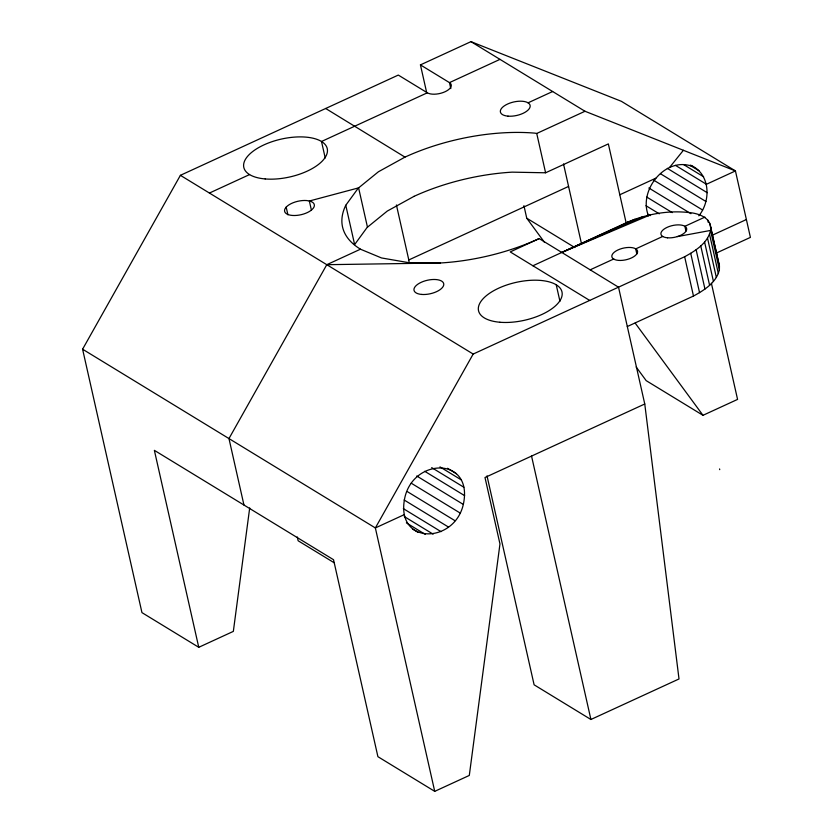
<?xml version="1.0" encoding="UTF-8"?>
<svg xmlns="http://www.w3.org/2000/svg" width="833" height="833" viewBox="0 0 833 833"><rect width="100%" height="100%" fill="white"/><g stroke="black" fill="none" stroke-linecap="round" stroke-linejoin="round"><path stroke-width="1.25" d="M532.912 265.758L627.884 222.005C646.762 214.196 667.545 210.312 687.954 212.446C698.096 213.061 712.392 217.694 710.57 230.429L719.389 269.746C716.526 282.564 704.218 290.176 693.483 296.048L627.311 326.536L644.763 403.995L679.01 678.957L590.909 719.493L534.109 684.809L487.013 475.862M719.389 269.746L719.441 266.06L710.611 226.743M249.692 507.932L233.344 631.383L198.754 647.303L141.954 612.619L82.592 349.214L180.397 175.326L398.299 75.074L427.329 92.796A13.161 5.977 -12.7 0 0 445.03 91.755A13.161 5.977 -12.7 0 0 449.466 82.613L499.977 59.372M463.325 504.434C473.685 456.713 413.991 457.432 404.88 497.395C394.519 545.115 454.224 544.407 463.325 504.434L416.75 475.997M698.825 215.809C711.257 200.784 710.341 173.587 690.609 165.205M644.763 403.995L484.993 477.507L499.967 543.959L469.302 775.44L434.722 791.35L375.36 527.945L473.175 354.056L684.653 256.731C695.388 250.848 707.696 243.236 710.57 230.429L677.354 236.603M627.311 326.536L618.534 287.198L539.159 238.592A132.926 60.372 -12.7 0 1 440.47 262.978L408.816 262.676L381.504 257.949L360.45 249.202L326.786 264.696L228.971 438.575L243.954 505.027M692.827 166.548C665.411 155.896 637.943 190.413 648.553 215.924M414.053 196.338L387.283 211.072L367.082 227.503L354.629 244.59L345.768 205.272L358.221 188.185L378.421 171.765L404.973 157.114A132.405 60.111 -12.7 0 1 534.786 133.134L536.733 133.467L584.995 111.268L735.435 170.932L750.408 237.384L716.338 253.065M669.763 167.225L683.393 150.294M626.239 223.994L627.884 222.005M426.673 92.578L420.436 64.891L470.957 41.65L621.397 101.324L735.435 170.932L706.436 184.28L675.438 165.351M209.427 193.048L249.567 174.576M427.329 92.796L321.507 141.485L325.214 157.958M528.06 102.823L552.643 91.515M414.043 196.338A132.166 60.007 -12.7 0 1 512.128 172.15L545.594 172.785L608.35 143.911L626.322 223.681M409.118 262.53L408.805 259.948L568.575 186.436M619.804 194.755L655.821 178.189M539.159 238.592L510.223 251.91L589.712 300.442M712.319 235.208L746.389 219.527M404.359 514.596L375.36 527.945L82.592 349.214M636.162 367.009L646.179 380.639L702.99 415.313L737.569 399.403L711.392 283.251M704.926 217.101L684.872 226.295L685.944 231.064M590.128 269.85L613.723 259.001L614.941 259.657A13.161 5.977 -12.7 0 0 631.799 257.782A13.161 5.977 -12.7 0 0 636.329 249.244L634.475 248.244A13.161 5.977 -12.7 0 0 617.628 250.108A13.161 5.977 -12.7 0 0 613.098 258.657L613.723 259.001M662.735 236.457L635.694 248.9L636.839 253.971M650.354 214.841L561.713 252.503L635.048 219.204M561.713 252.503L642.587 216.809M326.786 264.696L440.47 262.978M690.13 165.34L698.991 170.744M683.695 164.622L703.625 176.794M470.957 41.65L584.995 111.268M667.358 168.37L707.217 192.704M660.517 173.774L705.915 201.482M653.905 180.282L702.625 210.02M648.845 187.998L690.921 213.685M646.793 197.077L672.262 212.623M420.436 64.891L449.466 82.613L450.809 88.579M645.981 205.72L659.267 213.831M648.012 214.3L650.219 215.643M523.926 205.668L526.748 218.204L574.812 247.547M180.397 175.326L473.175 354.056M447.529 468.281L456.401 473.696M439.97 466.886L461.045 479.746M431.681 467.605L463.846 487.232M424.705 471.28L464.627 495.656M411.242 483.192L460.035 512.972M407.285 491.585L454.974 520.698M404.13 499.987L448.498 527.06M403.328 508.64L441.032 531.652M404.265 516.543L433.098 534.151M406.379 522.864L425.236 534.38M412.429 528.945L417.968 532.329M334.189 562.775L298.141 540.763L297.277 536.962M434.722 791.35L377.911 756.676L333.533 559.714L154.365 450.341L198.754 647.303M325.682 108.488L404.973 157.114M360.45 249.202L360.335 249.098A132.405 60.111 -12.7 0 1 345.768 205.272M635.173 323.1L702.99 415.313M526.748 218.204L544.47 242.309M719.441 266.06L709.674 223.254M707.769 220.027L708.342 222.557M709.529 234.25L718.358 273.578M707.529 238.165L716.359 277.483M704.603 242.091L713.423 281.408M700.772 245.964L709.601 285.292M696.128 249.744L704.957 289.061M690.724 253.347L699.553 292.664M684.653 256.731L693.483 296.048M719.566 468.948L719.733 469.656M563.514 163.945L581.569 244.111M536.733 133.467L545.594 172.785M556.225 284.792L559.943 301.275M531.548 456.088L590.909 719.493M396.414 204.97L408.805 259.948M367.468 227.19L358.606 187.873L309.345 201.013L311.355 209.895M286.198 207.188L287.916 214.799M286.417 206.886L284.99 208.844A15.213 6.903 -12.7 0 0 303.556 214.039A15.213 6.903 -12.7 0 0 309.834 201.097L306.711 200.555A15.213 6.903 -12.7 0 0 286.417 206.886M508.015 116.151A15.213 6.903 -12.7 0 0 530.184 105.958A15.213 6.903 -12.7 0 0 507.589 104.031A15.213 6.903 -12.7 0 0 508.015 116.151M421.623 294.434A15.213 6.903 -12.7 0 0 443.781 284.24A15.213 6.903 -12.7 0 0 421.196 282.314A15.213 6.903 -12.7 0 0 421.623 294.434M265.165 178.939A42.764 19.409 -12.7 0 0 327.463 150.284A42.764 19.409 -12.7 0 0 263.978 144.869A42.764 19.409 -12.7 0 0 265.165 178.939M499.894 322.246A42.764 19.409 -12.7 0 0 562.192 293.591A42.764 19.409 -12.7 0 0 498.696 288.176A42.764 19.409 -12.7 0 0 499.894 322.246M667.535 237.801A13.161 5.966 -12.7 0 0 686.715 229.002A13.161 5.966 -12.7 0 0 667.171 227.326A13.161 5.966 -12.7 0 0 667.535 237.801"/></g></svg>
